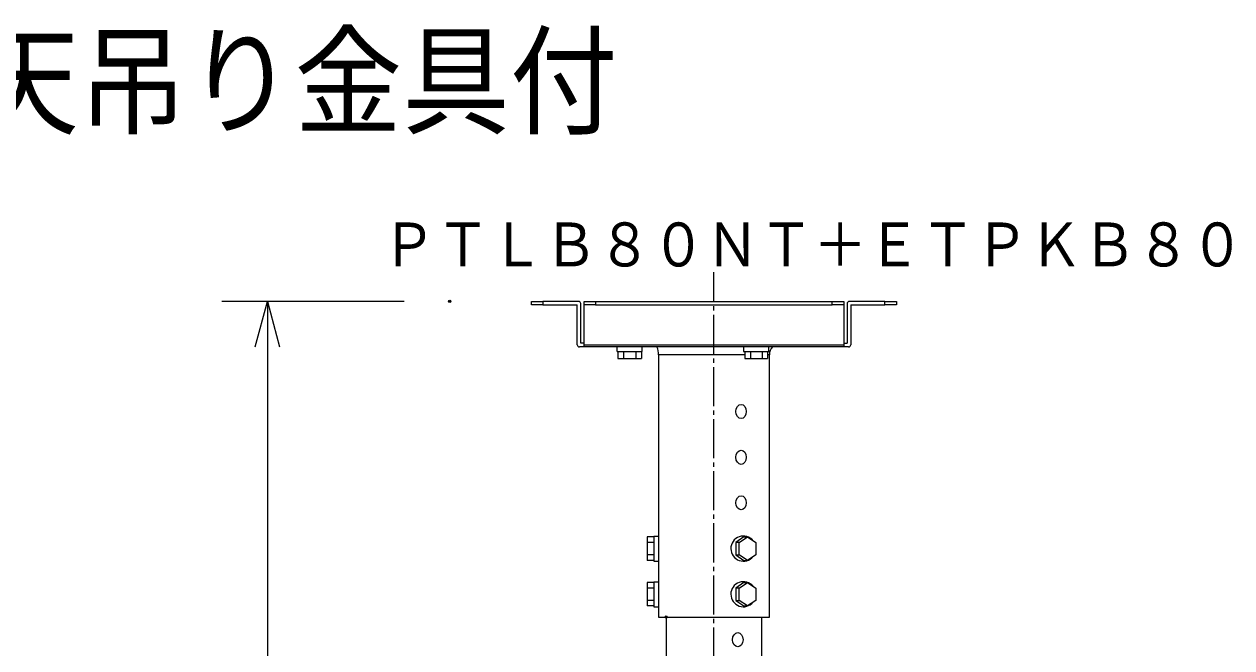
# Model space of a CAD drawing. Units: millimetres, scale not verified. Extents: x -63 to 63, y -57 to 57.
# Drawn here: x 9.3 to 62.3, y 30 to 57.3 of the extents above; entities that cross this region are included whole.
import ezdxf
from ezdxf.enums import TextEntityAlignment as Align

# ---------------------------------------------------------------- set-up
doc = ezdxf.new("R2010")
doc.units = ezdxf.units.MM
doc.header["$LTSCALE"] = 0.190236
doc.header["$PDMODE"] = 32
doc.header["$PDSIZE"] = 0.0951
doc.linetypes.add('CHAIN2', pattern=[12, 9, -1, 1, -1])
for name, color, linetype in [('0-0_KIJUN', 7, 'CHAIN2'), ('0-1_GAIKEI', 1, 'Continuous'), ('0-2_MOJI1', 2, 'Continuous'), ('0-3_WAKU', 7, 'Continuous'), ('0-4_TOUROKU', 1, 'Continuous')]:
    doc.layers.add(name, color=color, linetype=linetype)
doc.styles.add('ＭＳ ゴシック', font='')
doc.styles.get('ＭＳ ゴシック').set_extended_font_data('MS Gothic')

# ---------------------------------------------------------------- blocks, each defined once
blk = doc.blocks.new('_OPEN30')
at = {"layer": '0-3_WAKU'}
blk.add_line((0, 0), (-1, 0), dxfattribs=at)
blk.add_lwpolyline([(-1, 0.26795), (0, 0), (-1, -0.26795)], dxfattribs=at)

msp = doc.modelspace()

# ---------------------------------------------------------------- linework, layer by layer
at = {"layer": '0-0_KIJUN'}
msp.add_line((39.5876, -5.0729), (39.5876, 46.4555), dxfattribs=at)
at = {"layer": '0-1_GAIKEI', "color": 7}
for p, q in [((31.5875, 45.1771), (32.0875, 45.1771)), ((32.0875, 45.1771), (32.0875, 45.0171)), ((33.6475, 45.1771), (32.0875, 45.1771)), ((33.7475, 43.3371), (33.7475, 45.0771)), ((33.8975, 45.1771), (34.3975, 45.1771)), ((33.8975, 45.0171), (33.8975, 45.1771)), ((34.3975, 45.1771), (44.7776, 45.1771)), ((44.7776, 45.1771), (45.2776, 45.1771)), ((45.2776, 45.1771), (45.2776, 45.0171)), ((45.4276, 45.0771), (45.4276, 43.3371)), ((47.0876, 45.1771), (45.5276, 45.1771)), ((47.0876, 45.1771), (47.5876, 45.1771)), ((47.5876, 45.1771), (47.5876, 45.0171)), ((32.0875, 45.0171), (33.5875, 45.0171)), ((33.5875, 43.2771), (33.5875, 45.0171)), ((33.8975, 43.2771), (33.8975, 45.0171)), ((45.2776, 45.0171), (45.2776, 43.2771)), ((45.5876, 45.0171), (45.5876, 43.2771)), ((45.5876, 45.0171), (47.0876, 45.0171)), ((47.5876, 45.0171), (47.0876, 45.0171)), ((33.8975, 43.1771), (33.6875, 43.1771)), ((33.8975, 43.3371), (33.7475, 43.3371)), ((33.8975, 43.1771), (33.8975, 43.2771)), ((45.2776, 43.1771), (33.8975, 43.1771)), ((45.2776, 43.3371), (45.4276, 43.3371)), ((45.2776, 43.2771), (45.2776, 43.1771)), ((45.4876, 43.1771), (45.2776, 43.1771)), ((37.1576, 42.8371), (37.1576, 31.337)), ((42.0176, 31.337), (42.0176, 42.8371)), ((37.1576, 31.337), (42.0176, 31.337)), ((37.4875, 31.337), (37.4875, 15.1369)), ((41.6876, 11.3369), (41.6876, 31.337))]:
    msp.add_line(p, q, dxfattribs=at)
at = {"layer": '0-1_GAIKEI'}
for p, q in [((34.3975, 45.1771), (34.3975, 45.0171)), ((44.7776, 45.0171), (44.7776, 45.1771)), ((47.0876, 45.0171), (47.0876, 45.1771)), ((34.3975, 45.0171), (33.8975, 45.0171)), ((34.3975, 45.0171), (44.7776, 45.0171)), ((45.2776, 45.0171), (44.7776, 45.0171)), ((33.8975, 43.2771), (45.2776, 43.2771)), ((35.3375, 42.9771), (35.3375, 43.1771)), ((35.3375, 42.9771), (36.4375, 42.9771)), ((35.3738, 42.9771), (35.3738, 42.6771)), ((35.6162, 42.9771), (35.6162, 42.6771)), ((36.1588, 42.9771), (36.1588, 42.6771)), ((36.4015, 42.9771), (36.4015, 42.6771)), ((36.4375, 42.9771), (36.4375, 43.1771)), ((40.8876, 43.1771), (40.8876, 42.9771)), ((40.8876, 42.9771), (41.9876, 42.9771)), ((40.9382, 42.9771), (40.9382, 42.6771)), ((41.2097, 42.6771), (41.2097, 42.9771)), ((41.6945, 42.9771), (41.6945, 42.6771)), ((41.937, 42.9771), (41.937, 42.6771)), ((41.9876, 42.9771), (41.9876, 43.1771)), ((40.9382, 42.8371), (37.1576, 42.8371)), ((40.9382, 42.6771), (41.2097, 42.6771)), ((42.0176, 42.8371), (41.937, 42.8371)), ((36.9555, 34.8508), (36.6555, 34.8508)), ((36.9555, 34.6083), (36.6555, 34.6083)), ((36.9555, 34.887), (37.1555, 34.887)), ((36.9555, 34.887), (36.9555, 33.787)), ((40.9036, 34.8504), (40.54, 34.6081)), ((40.69, 34.6081), (40.54, 34.6081)), ((40.54, 34.6081), (40.54, 34.0651)), ((40.69, 34.6081), (41.0536, 34.8504)), ((40.69, 34.0651), (40.69, 34.6081)), ((40.9036, 34.8504), (41.0536, 34.8504)), ((41.0536, 34.8504), (41.4173, 34.6079)), ((41.4174, 34.6079), (41.4174, 34.0653)), ((36.9555, 34.0657), (36.6555, 34.0657)), ((40.54, 34.0651), (40.69, 34.0651)), ((40.54, 34.0651), (40.9036, 33.8227)), ((41.0536, 33.8227), (40.69, 34.0651)), ((41.4174, 34.0653), (41.0536, 33.8227)), ((36.9555, 33.8231), (36.6555, 33.8231)), ((36.9555, 33.787), (37.1555, 33.787)), ((40.9036, 33.8227), (41.0536, 33.8227)), ((36.9555, 32.8508), (36.6555, 32.8508)), ((36.9555, 32.887), (37.1555, 32.887)), ((36.9555, 32.887), (36.9555, 31.787)), ((40.9036, 32.8508), (40.54, 32.6085)), ((40.69, 32.6085), (41.0536, 32.8508)), ((40.9036, 32.8508), (41.0536, 32.8508)), ((41.0536, 32.8508), (41.4173, 32.6083)), ((36.9555, 32.6083), (36.6555, 32.6083)), ((40.69, 32.6085), (40.54, 32.6085)), ((40.54, 32.6085), (40.54, 32.0655)), ((40.69, 32.0655), (40.69, 32.6085)), ((41.4174, 32.6083), (41.4174, 32.0657)), ((36.9555, 32.0657), (36.6555, 32.0657)), ((36.9555, 31.8231), (36.6555, 31.8231)), ((36.9555, 31.787), (37.1555, 31.787)), ((40.54, 32.0655), (40.69, 32.0655)), ((40.54, 32.0655), (40.9036, 31.8231)), ((41.0536, 31.8231), (40.69, 32.0655)), ((40.9036, 31.8231), (41.0536, 31.8231)), ((41.4174, 32.0657), (41.0536, 31.8231))]:
    msp.add_line(p, q, dxfattribs=at)
at = {"layer": '0-1_GAIKEI', "color": 7}
msp.add_lwpolyline([(32.0875, 45.0171), (31.5875, 45.0171), (31.5875, 45.1771)], dxfattribs=at)
at = {"layer": '0-1_GAIKEI'}
for points in [[(35.3738, 42.6771), (35.6162, 42.6771), (36.1588, 42.6771), (36.4015, 42.6771)], [(41.2097, 42.6771), (41.6945, 42.6771), (41.937, 42.6771)], [(36.6555, 34.8508), (36.6555, 34.6083), (36.6555, 34.0657), (36.6555, 33.8231)], [(36.6555, 32.8508), (36.6555, 32.6083), (36.6555, 32.0657), (36.6555, 31.8231)]]:
    msp.add_lwpolyline(points, dxfattribs=at)
at = {"layer": '0-1_GAIKEI', "color": 7}
for centre, radius, start, end in [((33.6475, 45.0771), 0.1, 0, 89.99998), ((45.5276, 45.0771), 0.1, 89.99998, 179.99996), ((33.6875, 43.2771), 0.1, 179.99996, 270), ((36.534, 42.8734), 0.6246, 356.66618, 29.09015), ((42.5038, 42.8344), 0.4862, 135.18071, 179.68418), ((45.4876, 43.2771), 0.1, 270, 359.99998)]:
    msp.add_arc(centre, radius, start, end, dxfattribs=at)
at = {"layer": '0-1_GAIKEI'}
for centre in [(40.8779, 34.3366), (40.8779, 32.337)]:
    msp.add_arc(centre, 0.5506, 39.21389, 321.22167, dxfattribs=at)
for centre in [(40.7748, 40.3474), (40.7748, 38.3397), (40.7748, 36.3473), (40.6324, 30.3431)]:
    msp.add_ellipse(centre, major_axis=(0, 0.3106), ratio=0.742729, dxfattribs=at)
at = {"layer": '0-1_GAIKEI', "color": 7}
msp.add_point((37.4875, 31.337), dxfattribs=at)
at = {"layer": '0-2_MOJI1', "color": 3}
for p, q in [((25.9964, 45.1771), (17.9963, 45.1771)), ((19.9964, 43.1771), (19.9964, 3.5268))]:
    msp.add_line(p, q, dxfattribs=at)
at = {"layer": '0-3_WAKU'}
msp.add_point((27.9964, 45.1771), dxfattribs=at)

# ---------------------------------------------------------------- block references
at = {"layer": '0-2_MOJI1', "xscale": 2, "yscale": 2, "rotation": 90}
msp.add_blockref('_OPEN30', (19.9964, 45.1771), dxfattribs=at)

# ---------------------------------------------------------------- texts
at = {"layer": '0-2_MOJI1', "style": 'ＭＳ ゴシック', "width": 0.9}
msp.add_text('液晶プロジェクター天吊り金具付', height=3.848, dxfattribs=at).set_placement((-35.5001, 51.7599), align=Align.BOTTOM_LEFT)
at = {"layer": '0-4_TOUROKU', "style": 'ＭＳ ゴシック', "width": 0.9}
msp.add_text('ＰＴＬＢ８０ＮＴ＋ＥＴＰＫＢ８０', height=1.925, dxfattribs=at).set_placement((25.0333, 46.13), align=Align.BOTTOM_LEFT)

doc.saveas('drawing.dxf')
